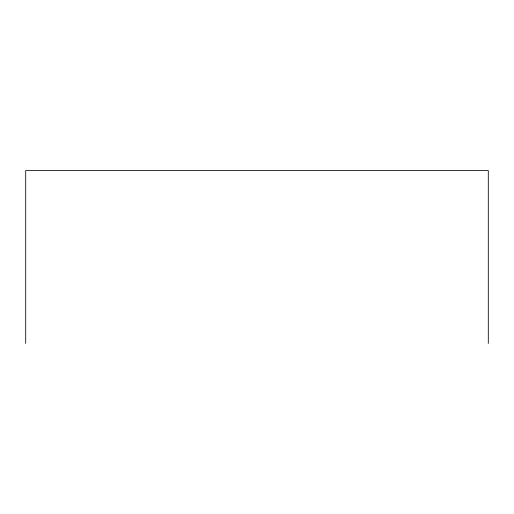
<?xml version="1.0" encoding="UTF-8"?>
<svg xmlns="http://www.w3.org/2000/svg" width="514" height="514" viewBox="0 0 514 514"><rect width="100%" height="100%" fill="white"/><g stroke="black" fill="none" stroke-linecap="round" stroke-linejoin="round"><path stroke-width="0.77" d="M488.3 343.397L488.3 170.603L25.7 170.603L25.7 343.397"/></g></svg>
